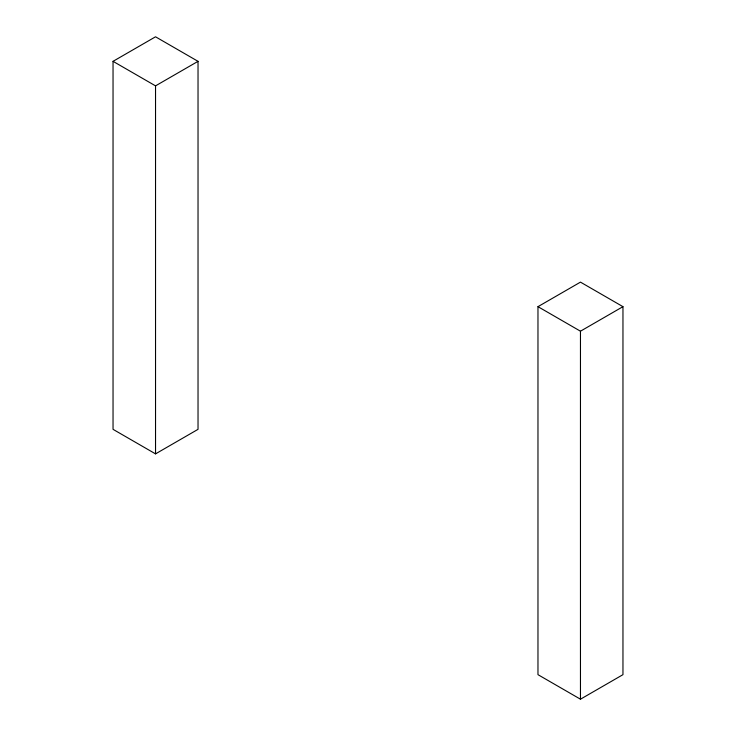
<?xml version="1.0" encoding="UTF-8"?>
<svg xmlns="http://www.w3.org/2000/svg" width="736" height="736" viewBox="0 0 736 736"><rect width="100%" height="100%" fill="white"/><g stroke="black" fill="none" stroke-linecap="round" stroke-linejoin="round"><path stroke-width="1.1" d="M113.04 61.336L155.535 36.8L198.03 61.336L198.03 429.336L155.535 453.873L113.04 429.336L113.04 61.336L155.535 85.864L198.03 61.336M537.97 306.664L580.465 282.127L622.96 306.664L622.96 674.664L580.465 699.2L537.97 674.664L537.97 306.664L580.465 331.2L622.96 306.664M580.465 331.2L580.465 699.2M155.535 85.864L155.535 453.873"/></g></svg>
